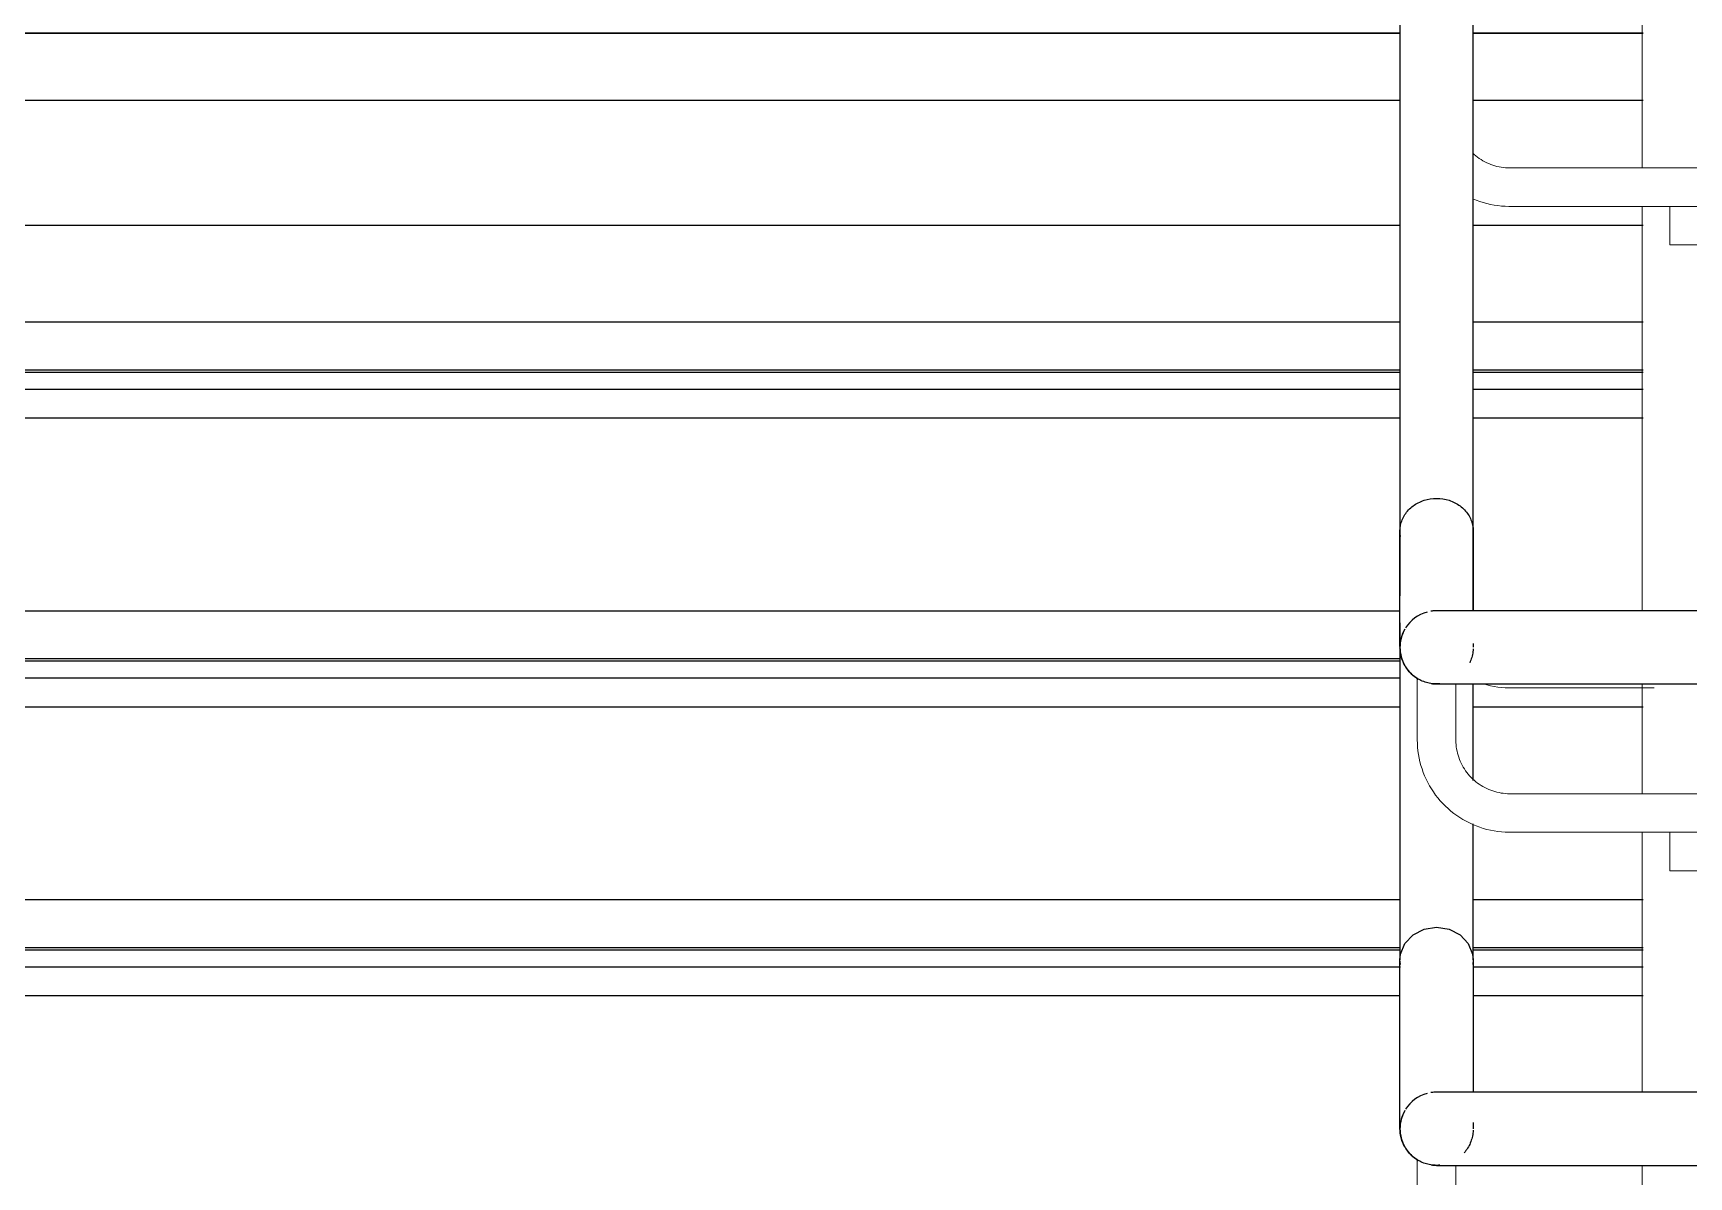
# Model space of a CAD drawing. Header units: millimetres. Extents: x -4391136 to -1798569, y -886572 to -291056.
# Drawn here: x -2405582 to -2404722, y -394134 to -393540 of the extents above; entities that cross this region are included whole.
import ezdxf

# ---------------------------------------------------------------- set-up
doc = ezdxf.new("R2010")
doc.units = ezdxf.units.MM
doc.linetypes.add('TA_GL_005.00000', pattern=[13.75, 5, -1.25, 1.25, -1.25, 5])
for name, color, linetype in [('000 - 0_SYM_DWG_GRIDLINE_MAIN_COLOR_251', 7, 'Continuous'), ('000 - CONCRETE_EX_BUILDING_MAIN_COLOR_1', 7, 'Continuous'), ('000 - CONCRETE_EX_BUILDING_SUB_COLOR_251', 7, 'Continuous')]:
    doc.layers.add(name, color=color, linetype=linetype)
doc.styles.add('TA', font='', dxfattribs={"height": 4.5})
doc.styles.get('TA').set_extended_font_data('Cordia New')

# ---------------------------------------------------------------- blocks, each defined once
blk = doc.blocks.new('*U1519')
at = {"layer": '000 - 0_SYM_DWG_GRIDLINE_MAIN_COLOR_251', "color": 7, "linetype": 'ByBlock', "ltscale": 5}
blk.add_line((20, 0), (-232, 0), dxfattribs=at)
at = {"color": 7, "style": 'TA', "flags": 1}
blk.add_attdef('LOCATION', (6, -6), '', height=4.5, rotation=270, dxfattribs=at)
blk = doc.blocks.new('W-1-PP17-ENT2_REV00_20260527-083622_ELEVATION_3_DIMS')
at = {"layer": '000 - 0_SYM_DWG_GRIDLINE_MAIN_COLOR_251', "color": 7, "linetype": 'TA_GL_005.00000', "xscale": 50, "yscale": 50, "zscale": 50, "rotation": 180}
blk.add_blockref('*U1519', (0, 102290), dxfattribs=at)
blk = doc.blocks.new('DPA_GM-Stoplogs Line Based 250_post100  - Base 250-17983704-ENTRANCE 2 - ENLARGE ELEVATION 3')
at = {"layer": '000 - CONCRETE_EX_BUILDING_SUB_COLOR_251', "color": 7}
for p, q in [((-2738702.74, 102290), (-2738062.74, 102290)), ((-2738702.74, 102290), (-2738062.74, 102290)), ((-2738062.74, 102290), (-2737642.52, 102290)), ((-2738062.74, 102290), (-2737642.52, 102290)), ((-2737516.43, 102290), (-2737604.95, 102290)), ((-2737604.95, 102290), (-2737516.43, 102290)), ((-2737604.95, 102290), (-2737516.43, 102290)), ((-2737516.43, 102290), (-2737604.95, 102290)), ((-2737604.95, 102290), (-2737516.43, 102290)), ((-2737516.43, 102290), (-2737604.95, 102290)), ((-2737604.95, 102290), (-2737516.43, 102290)), ((-2737604.95, 102290), (-2737516.43, 102290)), ((-2737601.33, 102290), (-2737578.15, 102290)), ((-2737578.15, 102290), (-2737601.33, 102290)), ((-2737601.33, 102290), (-2737578.15, 102290)), ((-2737578.15, 102290), (-2737601.33, 102290))]:
    blk.add_line(p, q, dxfattribs=at)
blk = doc.blocks.new('DPA_GM-Stoplogs Line Based 250_post100  - Base 250-17983708-ENTRANCE 2 - ENLARGE ELEVATION 3')
at = {"layer": '000 - CONCRETE_EX_BUILDING_SUB_COLOR_251', "color": 7}
for p, q in [((-2737604.95, 102290), (-2737516.43, 102290)), ((-2737516.43, 102290), (-2737604.95, 102290)), ((-2737516.43, 102290), (-2737604.95, 102290)), ((-2737604.95, 102290), (-2737516.43, 102290)), ((-2737516.43, 102290), (-2737604.95, 102290)), ((-2737604.95, 102290), (-2737516.43, 102290)), ((-2737578.15, 102290), (-2737601.33, 102290)), ((-2737601.33, 102290), (-2737578.15, 102290)), ((-2737578.15, 102290), (-2737601.33, 102290)), ((-2737601.33, 102290), (-2737578.15, 102290)), ((-2737516.43, 102290), (-2737542.74, 102290)), ((-2737516.43, 102290), (-2737542.74, 102290))]:
    blk.add_line(p, q, dxfattribs=at)
blk = doc.blocks.new('DPA-AR_RS_Roller Shutter - RS1-A_3725X3000_-28893657-ENTRANCE 2 - ENLARGE ELEVATION 3')
at = {"layer": '000 - CONCRETE_EX_BUILDING_MAIN_COLOR_1', "lineweight": 9}
h = blk.add_hatch(dxfattribs=at)
h.set_pattern_fill('FP_14', style=0, pattern_type=2)
h.set_pattern_definition([(0, (-630.73, 0), (0, 100), [])])
h.paths.add_polyline_path([(-2739367.74, 102290), (-2739236.73, 102290), (-2739236.73, 103040), (-2739221.73, 103040), (-2739221.39, 103075), (-2739130.73, 103075), (-2739130.56, 103172.28), (-2739129.25, 103177.91), (-2739128.18, 103180.5), (-2739123.5, 103185.71), (-2739121.23, 103187.45), (-2739115.4, 103189.52), (-2739110.23, 103189.8), (-2739106.81, 103189.35), (-2739100.73, 103186.3), (-2739097.66, 103183.61), (-2739094.92, 103179.64), (-2739093.37, 103175.92), (-2739092.75, 103167.58), (-2739092.73, 103062.97), (-2739092.73, 102290), (-2738827.74, 102290), (-2738827.74, 102300), (-2738577.74, 102300), (-2738577.74, 102290), (-2737642.52, 102290), (-2737642.57, 103172.28), (-2737641.27, 103177.9), (-2737639.76, 103181.06), (-2737637.17, 103184.44), (-2737632.21, 103187.88), (-2737627.65, 103189.48), (-2737621.66, 103189.73), (-2737619.84, 103189.99), (-2737572.92, 103190), (-2737366.73, 103189.48), (-2737361.74, 103190), (-2737356.82, 103189.35), (-2737352.24, 103187.45), (-2737347.04, 103182.79), (-2737345.28, 103180.5), (-2737343.26, 103174.98), (-2737342.91, 103167.91), (-2737343.02, 102290), (-2736427.74, 102290), (-2736427.74, 102300), (-2736177.74, 102300), (-2736177.74, 102290), (-2735892.6, 102290), (-2735892.08, 103175.92), (-2735890.18, 103180.5), (-2735885.5, 103185.71), (-2735882.2, 103187.88), (-2735877.4, 103189.52), (-2735873.73, 103190), (-2735868.81, 103189.35), (-2735864.23, 103187.45), (-2735859.66, 103183.61), (-2735856.92, 103179.64), (-2735855.37, 103175.92), (-2735854.75, 103167.58), (-2735854.73, 103075), (-2735763.73, 103074.66), (-2735763.73, 103040), (-2735748.73, 103040), (-2735748.73, 102290), (-2735642.74, 102290), (-2735642.74, 105290), (-2739367.74, 105290), (-2739367.74, 102313.48)])
h.paths.add_polyline_path([(-2739186.73, 102290), (-2739130.6, 102290), (-2739130.73, 102430), (-2739186.73, 102430), (-2739186.73, 102313.48)])
h.paths.add_polyline_path([(-2735854.86, 102290), (-2735798.73, 102290), (-2735798.73, 102430), (-2735854.9, 102430), (-2735854.86, 102313.48)])
h.paths.add_polyline_path([(-2737601.74, 102300), (-2737516.43, 102300), (-2737516.43, 102400), (-2737588.41, 102400.34), (-2737597.96, 102401.69), (-2737604.92, 102404.42), (-2737604.74, 102300)])
h.paths.add_polyline_path([(-2737469.05, 102300), (-2737380.45, 102300), (-2737380.45, 102404.4), (-2737384.07, 102402.93), (-2737388.85, 102401.3), (-2737403.61, 102400), (-2737469.05, 102400), (-2737469.05, 102313.48)])
h.paths.add_polyline_path([(-2737439.24, 102420), (-2737393.86, 102420.54), (-2737387.74, 102422.05), (-2737380.45, 102427.81), (-2737380.45, 102654.4), (-2737384.07, 102652.93), (-2737389.25, 102651.25), (-2737403.61, 102650), (-2737469.05, 102650), (-2737469.05, 102420)])
h.paths.add_polyline_path([(-2737585.74, 102420), (-2737516.43, 102420), (-2737516.43, 102650), (-2737588.41, 102650.34), (-2737597.96, 102651.69), (-2737604.85, 102653.77), (-2737604.74, 102426.87), (-2737597.13, 102421.59), (-2737591.61, 102420.54)])
h.paths.add_polyline_path([(-2735854.73, 102449.66), (-2735854.73, 102450), (-2735798.73, 102450), (-2735798.73, 102680), (-2735854.84, 102680), (-2735854.9, 102449.69)])
h.paths.add_polyline_path([(-2739130.73, 102449.66), (-2739130.55, 102450.25), (-2739130.73, 102680), (-2739186.73, 102680), (-2739186.73, 102450), (-2739130.73, 102450)])
h.paths.add_polyline_path([(-2737399.74, 102670), (-2737388.34, 102671.59), (-2737380.45, 102677.81), (-2737380.45, 102804.4), (-2737384.07, 102802.93), (-2737389.25, 102801.25), (-2737403.59, 102800), (-2737469.05, 102800), (-2737469.05, 102670), (-2737400.39, 102670)])
h.paths.add_polyline_path([(-2737572.92, 102670), (-2737516.43, 102670), (-2737516.43, 102800), (-2737588.41, 102800.34), (-2737597.96, 102801.69), (-2737604.81, 102803.77), (-2737604.74, 102676.87), (-2737597.13, 102671.59), (-2737585.74, 102670)])
h.paths.add_polyline_path([(-2739177.07, 102700), (-2739130.62, 102700), (-2739130.73, 102805), (-2739186.73, 102805), (-2739186.73, 102700)])
h.paths.add_polyline_path([(-2735798.73, 102700), (-2735798.73, 102805), (-2735854.8, 102805), (-2735854.73, 102700), (-2735835.1, 102700)])
h.paths.add_polyline_path([(-2737399.74, 102820), (-2737388.34, 102821.59), (-2737380.45, 102827.81), (-2737380.74, 102902.03), (-2737469.05, 102902), (-2737469.05, 102820), (-2737400.39, 102820)])
h.paths.add_polyline_path([(-2737572.92, 102820), (-2737516.43, 102820), (-2737516.43, 102902), (-2737604.79, 102902.02), (-2737604.74, 102826.87), (-2737597.13, 102821.59), (-2737585.74, 102820)])
h.paths.add_polyline_path([(-2735854.73, 102824.66), (-2735854.73, 102825), (-2735798.73, 102825), (-2735798.73, 103040), (-2735783.73, 103040), (-2735783.73, 103055), (-2735854.73, 103055), (-2735854.8, 102824.67)])
h.paths.add_polyline_path([(-2739130.73, 102824.66), (-2739130.66, 102825.25), (-2739130.73, 103055), (-2739201.73, 103055), (-2739201.73, 103040), (-2739186.73, 103040), (-2739186.73, 102825), (-2739130.73, 102825)])
h.paths.add_polyline_path([(-2737599.44, 102939.96), (-2737516.43, 102940), (-2737516.43, 103030), (-2737502.74, 103030), (-2737503.28, 103050), (-2737588.41, 103050.34), (-2737597.96, 103051.69), (-2737604.75, 103053.77), (-2737604.74, 102939.99), (-2737601.34, 102939.97)])
h.paths.add_polyline_path([(-2737386.03, 102939.96), (-2737380.45, 102940), (-2737380.45, 103054.4), (-2737384.07, 103052.93), (-2737388.85, 103051.3), (-2737403.61, 103050), (-2737482.74, 103050), (-2737482.19, 103030), (-2737469.05, 103030), (-2737469.05, 102940), (-2737392.7, 102940)])
h.paths.add_polyline_path([(-2737399.74, 103070), (-2737388.34, 103071.59), (-2737380.45, 103077.81), (-2737380.73, 103152.03), (-2737604.84, 103152), (-2737604.88, 103125.38), (-2737604.74, 103076.87), (-2737597.13, 103071.59), (-2737585.74, 103070), (-2737400.39, 103070)])
at = {"layer": '000 - CONCRETE_EX_BUILDING_MAIN_COLOR_1', "color": 7}
for p, q in [((-2737642.52, 102290), (-2739092.86, 102290)), ((-2739092.86, 102290), (-2737642.52, 102290)), ((-2737516.43, 102290), (-2737604.95, 102290)), ((-2737604.95, 102290), (-2737516.43, 102290))]:
    blk.add_line(p, q, dxfattribs=at)
blk = doc.blocks.new('PPLS_Escalator Straight - PPLS_Escalator Single_1000 mm Step Width-32424651-ENTRANCE 2 - ENLARGE ELEVATION 3')
at = {"layer": '000 - CONCRETE_EX_BUILDING_MAIN_COLOR_1', "color": 7}
for p, q in [((-2739092.86, 102290), (-2737667.74, 102290)), ((-2738992.74, 102290), (-2737992.74, 102290)), ((-2737992.74, 102290), (-2738992.74, 102290)), ((-2738992.74, 102290), (-2737992.74, 102290)), ((-2737992.74, 102290), (-2738992.74, 102290)), ((-2738992.74, 102290), (-2737992.74, 102290)), ((-2737992.74, 102290), (-2738992.74, 102290)), ((-2738992.74, 102290), (-2737992.74, 102290)), ((-2737992.74, 102290), (-2738992.74, 102290)), ((-2737992.74, 102290), (-2738992.74, 102290)), ((-2737992.74, 102290), (-2737667.74, 102290)), ((-2737667.74, 102290), (-2737992.74, 102290)), ((-2737992.74, 102290), (-2737667.74, 102290))]:
    blk.add_line(p, q, dxfattribs=at)
blk = doc.blocks.new('DPA_TYP_RL10_Handrail - RL10_300Tx150R-30563565-ENTRANCE 2 - ENLARGE ELEVATION 3')
at = {"layer": '000 - CONCRETE_EX_BUILDING_MAIN_COLOR_1', "color": 7}
for p, q in [((-2737642.74, 103088.55), (-2737642.74, 102031.49)), ((-2737604.74, 102031.49), (-2737604.74, 103088.55)), ((-2737642.74, 102868.67), (-2737642.74, 101997.77)), ((-2737604.74, 102226.87), (-2737604.74, 102654.34)), ((-2737604.74, 101989.97), (-2737604.74, 102204.34)), ((-2737392.74, 101990), (-2737592.74, 101990)), ((-2737642.74, 101983.72), (-2737642.74, 101808.81)), ((-2737604.74, 101901.87), (-2737604.74, 101952.01)), ((-2737592.74, 101952), (-2737392.74, 101952)), ((-2737604.74, 101808.81), (-2737604.74, 101879.34)), ((-2737642.45, 101811.75), (-2737640.19, 101817.28)), ((-2737640.19, 101817.28), (-2737635.94, 101821.78)), ((-2737611.52, 101821.77), (-2737607.28, 101817.28)), ((-2737607.28, 101817.28), (-2737605.02, 101811.75)), ((-2737642.74, 101808.81), (-2737642.45, 101811.75)), ((-2737642.52, 101806.26), (-2737642.74, 101808.81)), ((-2737605.02, 101811.75), (-2737604.74, 101808.81)), ((-2737604.74, 101808.81), (-2737604.95, 101806.27)), ((-2737392.74, 101740), (-2737592.74, 101740)), ((-2737592.74, 101702), (-2737392.74, 101702))]:
    blk.add_line(p, q, dxfattribs=at)
at = {"layer": '000 - CONCRETE_EX_BUILDING_MAIN_COLOR_1', "color": 7, "flags": 128}
for points in [[(-2737642.74, 101971.42), (-2737642.74, 101972.66), (-2737642.74, 101974.73), (-2737642.74, 101977.63), (-2737642.74, 101981.35), (-2737642.74, 101985.88), (-2737642.74, 101991.21), (-2737642.74, 101997.35), (-2737642.74, 102004.27), (-2737642.74, 102011.97), (-2737642.74, 102020.43), (-2737642.74, 102029.65), (-2737642.74, 102031.49)], [(-2737604.74, 102031.49), (-2737604.74, 102022.13), (-2737604.74, 102013.52), (-2737604.74, 102005.68), (-2737604.74, 101998.61), (-2737604.74, 101992.32), (-2737604.74, 101989.97)], [(-2737623.05, 101990), (-2737623.28, 101990), (-2737623.47, 101990), (-2737623.61, 101990), (-2737623.7, 101990), (-2737623.73, 101990)], [(-2737592.74, 101990), (-2737593.98, 101990), (-2737595.21, 101990), (-2737596.45, 101990), (-2737597.67, 101990), (-2737598.89, 101990), (-2737600.1, 101990), (-2737601.3, 101990), (-2737602.49, 101990), (-2737603.66, 101990), (-2737604.81, 101990), (-2737605.94, 101990), (-2737607.05, 101990), (-2737608.14, 101990), (-2737609.2, 101990), (-2737610.24, 101990), (-2737611.25, 101990), (-2737612.23, 101990), (-2737613.18, 101990), (-2737614.09, 101990), (-2737614.97, 101990), (-2737615.82, 101990), (-2737616.63, 101990), (-2737617.4, 101990), (-2737618.13, 101990), (-2737618.82, 101990), (-2737619.47, 101990), (-2737620.08, 101990), (-2737620.64, 101990), (-2737621.16, 101990), (-2737621.63, 101990), (-2737622.06, 101990), (-2737622.43, 101990), (-2737622.77, 101990), (-2737623.05, 101990)], [(-2737623.74, 101952), (-2737624.5, 101952.02), (-2737625.25, 101952.06), (-2737626.01, 101952.14), (-2737626.76, 101952.24), (-2737627.51, 101952.38), (-2737628.25, 101952.54), (-2737628.99, 101952.74), (-2737629.71, 101952.96), (-2737630.43, 101953.22), (-2737631.13, 101953.5), (-2737631.83, 101953.81), (-2737632.51, 101954.15), (-2737633.18, 101954.51), (-2737633.83, 101954.9), (-2737634.46, 101955.32), (-2737635.08, 101955.76), (-2737635.68, 101956.23), (-2737636.26, 101956.72), (-2737636.83, 101957.23), (-2737637.37, 101957.76), (-2737637.88, 101958.32), (-2737638.38, 101958.89), (-2737638.85, 101959.49), (-2737639.3, 101960.1), (-2737639.72, 101960.73), (-2737640.12, 101961.38), (-2737640.49, 101962.04), (-2737640.84, 101962.72), (-2737641.16, 101963.41), (-2737641.44, 101964.12), (-2737641.71, 101964.83), (-2737641.94, 101965.55), (-2737642.14, 101966.28), (-2737642.32, 101967.02), (-2737642.46, 101967.77), (-2737642.57, 101968.52), (-2737642.66, 101969.28), (-2737642.71, 101970.04), (-2737642.73, 101970.79)], [(-2737604.75, 101970.24), (-2737604.8, 101969.48), (-2737604.87, 101968.73), (-2737604.98, 101967.97), (-2737605.11, 101967.23), (-2737605.28, 101966.48), (-2737605.48, 101965.75), (-2737605.7, 101965.02), (-2737605.95, 101964.31), (-2737606.24, 101963.6), (-2737606.55, 101962.91)], [(-2737604.74, 101972.99), (-2737604.74, 101971.59), (-2737604.74, 101971.02)], [(-2737622.01, 101952.08), (-2737622.77, 101952.02), (-2737623.53, 101952), (-2737623.74, 101952)], [(-2737623.74, 101952), (-2737623.71, 101952), (-2737623.64, 101952), (-2737623.51, 101952), (-2737623.34, 101952), (-2737623.12, 101952), (-2737622.85, 101952), (-2737622.53, 101952), (-2737622.16, 101952), (-2737621.75, 101952), (-2737621.29, 101952), (-2737620.78, 101952), (-2737620.23, 101952), (-2737619.64, 101952), (-2737619, 101952), (-2737618.32, 101952), (-2737617.6, 101952), (-2737616.84, 101952), (-2737616.04, 101952), (-2737615.21, 101952), (-2737614.33, 101952), (-2737613.43, 101952), (-2737612.49, 101952), (-2737611.52, 101952), (-2737610.52, 101952), (-2737609.49, 101952), (-2737608.43, 101952), (-2737607.35, 101952), (-2737606.24, 101952), (-2737605.12, 101952), (-2737603.97, 101952), (-2737602.8, 101952), (-2737601.62, 101952), (-2737600.43, 101952), (-2737599.22, 101952), (-2737598, 101952), (-2737596.78, 101952), (-2737595.55, 101952), (-2737594.31, 101952), (-2737593.07, 101952), (-2737592.74, 101952)], [(-2737635.94, 101821.78), (-2737630.23, 101824.72), (-2737623.74, 101825.74)], [(-2737623.74, 101825.74), (-2737617.24, 101824.71), (-2737611.52, 101821.77)], [(-2737642.74, 101721), (-2737642.74, 101721.62), (-2737642.74, 101723.47), (-2737642.74, 101726.56), (-2737642.74, 101730.88), (-2737642.74, 101736.42), (-2737642.74, 101743.17), (-2737642.74, 101751.13), (-2737642.74, 101760.27), (-2737642.74, 101770.59), (-2737642.74, 101782.06), (-2737642.74, 101794.68), (-2737642.74, 101808.42), (-2737642.74, 101808.81)], [(-2737604.74, 101808.81), (-2737604.74, 101795.05), (-2737604.74, 101782.4), (-2737604.74, 101770.89), (-2737604.74, 101760.54), (-2737604.74, 101751.36), (-2737604.74, 101743.38), (-2737604.74, 101739.97)], [(-2737592.74, 101740), (-2737593.98, 101740), (-2737595.21, 101740), (-2737596.45, 101740), (-2737597.67, 101740), (-2737598.89, 101740), (-2737600.1, 101740), (-2737601.3, 101740), (-2737602.49, 101740), (-2737603.66, 101740), (-2737604.81, 101740), (-2737605.94, 101740), (-2737607.05, 101740), (-2737608.14, 101740), (-2737609.2, 101740), (-2737610.24, 101740), (-2737611.25, 101740), (-2737612.23, 101740), (-2737613.18, 101740), (-2737614.09, 101740), (-2737614.97, 101740), (-2737615.82, 101740), (-2737616.63, 101740), (-2737617.4, 101740), (-2737618.13, 101740), (-2737618.82, 101740), (-2737619.47, 101740), (-2737620.08, 101740), (-2737620.64, 101740), (-2737621.16, 101740), (-2737621.63, 101740), (-2737622.06, 101740), (-2737622.43, 101740), (-2737622.77, 101740), (-2737623.05, 101740), (-2737623.28, 101740), (-2737623.47, 101740), (-2737623.61, 101740), (-2737623.7, 101740), (-2737623.73, 101740)], [(-2737623.74, 101702), (-2737624.5, 101702.02), (-2737625.25, 101702.06), (-2737626.01, 101702.14), (-2737626.76, 101702.24), (-2737627.51, 101702.38), (-2737628.25, 101702.54), (-2737628.99, 101702.74), (-2737629.71, 101702.96), (-2737630.43, 101703.22), (-2737631.13, 101703.5), (-2737631.83, 101703.81), (-2737632.51, 101704.15), (-2737633.18, 101704.51), (-2737633.83, 101704.9), (-2737634.46, 101705.32), (-2737635.08, 101705.76), (-2737635.68, 101706.23), (-2737636.26, 101706.72), (-2737636.83, 101707.23), (-2737637.37, 101707.76), (-2737637.88, 101708.32), (-2737638.38, 101708.89), (-2737638.85, 101709.49), (-2737639.3, 101710.1), (-2737639.72, 101710.73), (-2737640.12, 101711.38), (-2737640.49, 101712.04), (-2737640.84, 101712.72), (-2737641.16, 101713.41), (-2737641.44, 101714.12), (-2737641.71, 101714.83), (-2737641.94, 101715.55), (-2737642.14, 101716.28), (-2737642.32, 101717.02), (-2737642.46, 101717.77), (-2737642.57, 101718.52), (-2737642.66, 101719.28), (-2737642.71, 101720.04), (-2737642.73, 101720.79), (-2737642.74, 101721)], [(-2737604.75, 101720.24), (-2737604.8, 101719.48), (-2737604.87, 101718.73), (-2737604.98, 101717.97), (-2737605.11, 101717.23), (-2737605.28, 101716.48), (-2737605.48, 101715.75), (-2737605.7, 101715.02), (-2737605.95, 101714.31), (-2737606.24, 101713.6), (-2737606.55, 101712.91), (-2737606.88, 101712.23), (-2737607.25, 101711.56), (-2737607.64, 101710.91), (-2737608.05, 101710.27), (-2737608.5, 101709.65), (-2737608.96, 101709.05), (-2737609.45, 101708.47)], [(-2737604.74, 101724.29), (-2737604.74, 101723.54), (-2737604.74, 101721.65), (-2737604.74, 101721)], [(-2737622.01, 101702.08), (-2737622.77, 101702.02), (-2737623.53, 101702), (-2737623.74, 101702)], [(-2737623.74, 101702), (-2737623.71, 101702), (-2737623.64, 101702), (-2737623.51, 101702), (-2737623.34, 101702), (-2737623.12, 101702), (-2737622.85, 101702), (-2737622.53, 101702), (-2737622.16, 101702), (-2737621.75, 101702), (-2737621.29, 101702), (-2737620.78, 101702), (-2737620.23, 101702), (-2737619.64, 101702), (-2737619, 101702), (-2737618.32, 101702), (-2737617.6, 101702), (-2737616.84, 101702), (-2737616.04, 101702), (-2737615.21, 101702), (-2737614.33, 101702), (-2737613.43, 101702), (-2737612.49, 101702), (-2737611.52, 101702), (-2737610.52, 101702), (-2737609.49, 101702), (-2737608.43, 101702), (-2737607.35, 101702), (-2737606.24, 101702), (-2737605.12, 101702), (-2737603.97, 101702), (-2737602.8, 101702), (-2737601.62, 101702), (-2737600.43, 101702), (-2737599.22, 101702), (-2737598, 101702), (-2737596.78, 101702), (-2737595.55, 101702), (-2737594.31, 101702), (-2737593.07, 101702), (-2737592.74, 101702)]]:
    blk.add_lwpolyline(points, dxfattribs=at)
at = {"layer": '000 - CONCRETE_EX_BUILDING_MAIN_COLOR_1', "color": 7}
for centre, start, end in [((-2737623.74, 101971), 105, 147.86458), ((-2737623.74, 101971), 105, 147.86458), ((-2737623.74, 101971), 87.90993, 98.8303), ((-2737623.74, 101971), 90, 98.8303), ((-2737623.74, 101971), 87.90993, 90), ((-2737623.74, 101971), 150.41144, 180), ((-2737623.74, 101971), 150.41144, 210), ((-2737623.74, 101971), 180, 210), ((-2737623.74, 101971), 212.13542, 240), ((-2737623.74, 101971), 212.13542, 240), ((-2737623.74, 101971), 261.38419, 273.45028), ((-2737623.74, 101971), 261.38419, 270), ((-2737623.74, 101971), 270, 273.45028), ((-2737623.74, 101721), 105, 147.86458), ((-2737623.74, 101721), 105, 147.86458), ((-2737623.74, 101721), 87.32178, 98.8303), ((-2737623.74, 101721), 90, 98.8303), ((-2737623.74, 101721), 87.32178, 90), ((-2737623.74, 101721), 150, 180), ((-2737623.74, 101721), 150, 210), ((-2737623.74, 101721), 180, 210), ((-2737623.74, 101721), 212.13542, 240), ((-2737623.74, 101721), 212.13542, 240), ((-2737623.74, 101721), 261.38419, 273.45028), ((-2737623.74, 101721), 261.38419, 270), ((-2737623.74, 101721), 270, 273.45028)]:
    blk.add_arc(centre, 19, start, end, dxfattribs=at)
blk.add_open_spline([(-2737642.45, 102028.56), (-2737642.83, 102030.5), (-2737642.83, 102034.48), (-2737640.53, 102040.11), (-2737636.19, 102044.7), (-2737630.37, 102047.69), (-2737625.95, 102048.38), (-2737623.74, 102048.38)], degree=3, dxfattribs=at)
blk.add_open_spline([(-2737623.74, 102048.38), (-2737621.53, 102048.38), (-2737617.11, 102047.69), (-2737611.27, 102044.69), (-2737606.95, 102040.11), (-2737604.68, 102034.58), (-2737604.64, 102030.71), (-2737604.97, 102028.87)], degree=3, knots=[0, 0, 0, 0, 0.1111111, 0.2222222, 0.3333333, 0.4444444, 0.5494779, 0.5494779, 0.5494779, 0.5494779], dxfattribs=at)
blk = doc.blocks.new('Railing - RL10_Post _Mid_-30560393-ENTRANCE 2 - ENLARGE ELEVATION 3')
at = {"layer": '000 - CONCRETE_EX_BUILDING_MAIN_COLOR_1', "color": 7, "lineweight": 9}
for p, q in [((-2737517.04, 102630), (-2737517.04, 102220)), ((-2737517.04, 102200), (-2737517.04, 101990)), ((-2737517.04, 101950), (-2737517.04, 101895)), ((-2737517.04, 101875), (-2737517.04, 101840))]:
    blk.add_line(p, q, dxfattribs=at)
blk = doc.blocks.new('Railing - RL10_Post _Mid_-V125-ENTRANCE 2 - ENLARGE ELEVATION 3')
at = {"layer": '000 - CONCRETE_EX_BUILDING_MAIN_COLOR_1', "color": 7, "lineweight": 9}
for p, q in [((-2737399.74, 102220), (-2737585.74, 102220)), ((-2737585.74, 102200), (-2737399.74, 102200)), ((-2737502.74, 102200), (-2737502.74, 102180)), ((-2737502.74, 102200), (-2737482.74, 102200)), ((-2737517.04, 102180), (-2737517.04, 101990)), ((-2737502.74, 102180), (-2737482.74, 102180)), ((-2737482.74, 102180), (-2737502.74, 102180)), ((-2737517.04, 101952), (-2737517.04, 101895)), ((-2737585.74, 101950), (-2737510.75, 101950)), ((-2737517.04, 101875), (-2737517.04, 101740)), ((-2737517.04, 101702), (-2737517.04, 101645))]:
    blk.add_line(p, q, dxfattribs=at)
at = {"layer": '000 - CONCRETE_EX_BUILDING_MAIN_COLOR_1', "color": 7, "lineweight": 9, "flags": 128}
for points in [[(-2737585.74, 102220), (-2737586.86, 102220.02), (-2737587.97, 102220.09), (-2737589.09, 102220.2), (-2737590.2, 102220.36), (-2737591.3, 102220.56), (-2737592.39, 102220.8), (-2737593.47, 102221.09), (-2737594.54, 102221.42), (-2737595.6, 102221.79), (-2737596.64, 102222.21), (-2737597.66, 102222.67), (-2737598.67, 102223.16), (-2737599.65, 102223.7), (-2737600.61, 102224.28), (-2737601.55, 102224.89), (-2737602.46, 102225.54), (-2737603.34, 102226.23), (-2737604.2, 102226.95), (-2737604.97, 102227.65)], [(-2737604.9, 102203.99), (-2737603.13, 102203.26), (-2737601.33, 102202.6), (-2737599.5, 102202.02), (-2737597.65, 102201.5), (-2737595.78, 102201.06), (-2737593.89, 102200.7), (-2737592, 102200.41), (-2737590.09, 102200.2), (-2737588.17, 102200.06), (-2737586.25, 102200), (-2737585.74, 102200)], [(-2737599.44, 101952), (-2737597.65, 101951.5), (-2737595.78, 101951.06), (-2737593.89, 101950.7), (-2737592, 101950.41), (-2737590.09, 101950.2), (-2737588.17, 101950.06), (-2737586.25, 101950), (-2737585.74, 101950)]]:
    blk.add_lwpolyline(points, dxfattribs=at)
blk = doc.blocks.new('Railing - RL10_Post_Start-End_-30560395-ENTRANCE 2 - ENLARGE ELEVATION 3')
at = {"layer": '000 - CONCRETE_EX_BUILDING_MAIN_COLOR_1', "color": 7, "lineweight": 9}
blk.add_line((-2737517.04, 102400), (-2737517.04, 102290), dxfattribs=at)
blk = doc.blocks.new('Railing - RL10_Post_Start-End_-V126-ENTRANCE 2 - ENLARGE ELEVATION 3')
at = {"layer": '000 - CONCRETE_EX_BUILDING_MAIN_COLOR_1', "color": 7, "lineweight": 9}
for p, q in [((-2737633.74, 101954.93), (-2737633.74, 101923)), ((-2737613.74, 101923), (-2737613.74, 101952.04)), ((-2737399.74, 101895), (-2737585.74, 101895)), ((-2737585.74, 101875), (-2737399.74, 101875)), ((-2737502.74, 101875), (-2737502.74, 101855)), ((-2737502.74, 101875), (-2737482.74, 101875)), ((-2737517.04, 101855), (-2737517.04, 101740)), ((-2737502.74, 101855), (-2737482.74, 101855)), ((-2737482.74, 101855), (-2737502.74, 101855)), ((-2737633.74, 101704.93), (-2737633.74, 101673)), ((-2737613.74, 101673), (-2737613.74, 101702.04)), ((-2737517.04, 101702), (-2737517.04, 101090))]:
    blk.add_line(p, q, dxfattribs=at)
at = {"layer": '000 - CONCRETE_EX_BUILDING_MAIN_COLOR_1', "color": 7, "lineweight": 9, "flags": 128}
for points in [[(-2737633.74, 101923), (-2737633.7, 101921.08), (-2737633.58, 101919.16), (-2737633.39, 101917.25), (-2737633.12, 101915.35), (-2737632.78, 101913.46), (-2737632.36, 101911.59), (-2737631.87, 101909.73), (-2737631.3, 101907.9), (-2737630.66, 101906.09), (-2737629.95, 101904.31), (-2737629.16, 101902.55), (-2737628.31, 101900.83), (-2737627.39, 101899.15), (-2737626.4, 101897.5), (-2737625.35, 101895.9), (-2737624.24, 101894.33), (-2737623.06, 101892.82), (-2737621.82, 101891.35), (-2737620.53, 101889.93), (-2737619.18, 101888.57), (-2737617.77, 101887.26), (-2737616.32, 101886), (-2737614.82, 101884.81), (-2737613.26, 101883.68), (-2737611.67, 101882.61), (-2737610.03, 101881.6), (-2737608.36, 101880.67), (-2737606.65, 101879.8), (-2737604.9, 101878.99), (-2737603.13, 101878.26), (-2737601.33, 101877.6), (-2737599.5, 101877.02), (-2737597.65, 101876.5), (-2737595.78, 101876.06), (-2737593.89, 101875.7), (-2737592, 101875.41), (-2737590.09, 101875.2), (-2737588.17, 101875.06), (-2737586.25, 101875), (-2737585.74, 101875)], [(-2737585.74, 101895), (-2737586.86, 101895.02), (-2737587.97, 101895.09), (-2737589.09, 101895.2), (-2737590.2, 101895.36), (-2737591.3, 101895.56), (-2737592.39, 101895.8), (-2737593.47, 101896.09), (-2737594.54, 101896.42), (-2737595.6, 101896.79), (-2737596.64, 101897.21), (-2737597.66, 101897.67), (-2737598.67, 101898.16), (-2737599.65, 101898.7), (-2737600.61, 101899.28), (-2737601.55, 101899.89), (-2737602.46, 101900.54), (-2737603.34, 101901.23), (-2737604.2, 101901.95), (-2737605.03, 101902.7), (-2737605.82, 101903.49), (-2737606.59, 101904.31), (-2737607.32, 101905.16), (-2737608.01, 101906.04), (-2737608.67, 101906.94), (-2737609.3, 101907.87), (-2737609.88, 101908.83), (-2737610.43, 101909.8), (-2737610.94, 101910.8), (-2737611.41, 101911.82), (-2737611.83, 101912.85), (-2737612.22, 101913.91), (-2737612.56, 101914.97), (-2737612.86, 101916.05), (-2737613.12, 101917.14), (-2737613.33, 101918.24), (-2737613.5, 101919.35), (-2737613.62, 101920.46), (-2737613.7, 101921.58), (-2737613.73, 101922.7), (-2737613.74, 101923)]]:
    blk.add_lwpolyline(points, dxfattribs=at)
blk = doc.blocks.new('Railing - Railing-30563606-ENTRANCE 2 - ENLARGE ELEVATION 3')
at = {"color": 7}
for name in ['Railing - RL10_Post_Start-End_-30560395-ENTRANCE 2 - ENLARGE ELEVATION 3', 'Railing - RL10_Post _Mid_-30560393-ENTRANCE 2 - ENLARGE ELEVATION 3', 'Railing - RL10_Post _Mid_-V125-ENTRANCE 2 - ENLARGE ELEVATION 3', 'Railing - RL10_Post_Start-End_-V126-ENTRANCE 2 - ENLARGE ELEVATION 3']:
    blk.add_blockref(name, (0, 0), dxfattribs=at)
blk = doc.blocks.new('W-1-PP17-ENT2_REV00_20260527-083622_ELEVATION_3_EX')
at = {"layer": '000 - CONCRETE_EX_BUILDING_SUB_COLOR_251', "color": 7}
for p, q in [((1049.89, 102290), (2500.23, 102290)), ((2537.79, 102290), (2626.32, 102290)), ((2500.24, 102255), (1049.9, 102255)), ((2626.32, 102255), (2537.78, 102255)), ((2500.3, 102190), (1049.92, 102190)), ((2626.32, 102190), (2537.72, 102190)), ((1049.93, 102140), (2500.3, 102140)), ((1049.93, 102140), (2500.3, 102140)), ((1049.93, 102140), (2500.3, 102140)), ((1049.93, 102140), (2500.3, 102140)), ((1049.93, 102140), (2500.3, 102140)), ((1049.93, 102140), (2500.3, 102140)), ((1049.93, 102140), (2500.3, 102140)), ((2537.72, 102140), (2626.32, 102140)), ((2537.72, 102140), (2626.32, 102140)), ((2537.72, 102140), (2626.32, 102140)), ((2537.72, 102140), (2626.32, 102140)), ((2537.72, 102140), (2626.32, 102140)), ((2537.72, 102140), (2626.32, 102140)), ((2537.72, 102140), (2626.32, 102140)), ((2500.3, 102115), (1049.94, 102115)), ((2626.32, 102115), (2537.72, 102115)), ((1049.94, 102114), (2500.3, 102114)), ((1049.94, 102114), (2500.3, 102114)), ((2537.72, 102114), (2626.32, 102114)), ((2537.72, 102114), (2626.32, 102114)), ((2500.3, 102105), (1049.94, 102105)), ((2626.32, 102105), (2537.72, 102105)), ((2500.3, 102090), (1049.94, 102090)), ((2626.32, 102090), (2537.72, 102090)), ((1049.97, 101990), (2500.02, 101990)), ((1049.97, 101990), (2500.02, 101990)), ((1049.97, 101990), (2500.02, 101990)), ((1049.97, 101990), (2500.02, 101990)), ((1049.97, 101990), (2500.02, 101990)), ((1049.97, 101990), (2500.02, 101990)), ((1049.97, 101990), (2500.02, 101990)), ((2500.3, 101965), (1049.98, 101965)), ((1049.98, 101964), (2500.3, 101964)), ((1049.98, 101964), (2500.3, 101964)), ((2500.3, 101955), (1050, 101955)), ((2500.3, 101940), (1049.98, 101940)), ((2626.32, 101940), (2537.72, 101940)), ((1050.02, 101840), (2500.3, 101840)), ((1050.02, 101840), (2500.3, 101840)), ((1050.02, 101840), (2500.3, 101840)), ((1050.02, 101840), (2500.3, 101840)), ((1050.02, 101840), (2500.3, 101840)), ((1050.02, 101840), (2500.3, 101840)), ((1050.02, 101840), (2500.3, 101840)), ((2537.69, 101840), (2626.32, 101840)), ((2537.69, 101840), (2626.32, 101840)), ((2537.69, 101840), (2626.32, 101840)), ((2537.69, 101840), (2626.32, 101840)), ((2537.69, 101840), (2626.32, 101840)), ((2537.69, 101840), (2626.32, 101840)), ((2537.69, 101840), (2626.32, 101840)), ((2500.3, 101815), (1050.02, 101815)), ((1050.02, 101814), (2500.3, 101814)), ((1050.02, 101814), (2500.3, 101814)), ((2626.32, 101815), (2537.72, 101815)), ((2537.72, 101814), (2626.32, 101814)), ((2537.72, 101814), (2626.32, 101814)), ((2500.25, 101805), (1050.02, 101805)), ((2626.32, 101805), (2537.77, 101805)), ((2500.14, 101790), (1050.02, 101790)), ((2626.32, 101790), (2537.87, 101790))]:
    blk.add_line(p, q, dxfattribs=at)
at = {"layer": '000 - CONCRETE_EX_BUILDING_MAIN_COLOR_1', "color": 7}
for name in ['DPA-AR_RS_Roller Shutter - RS1-A_3725X3000_-28893657-ENTRANCE 2 - ENLARGE ELEVATION 3', 'DPA_TYP_RL10_Handrail - RL10_300Tx150R-30563565-ENTRANCE 2 - ENLARGE ELEVATION 3', 'Railing - Railing-30563606-ENTRANCE 2 - ENLARGE ELEVATION 3', 'PPLS_Escalator Straight - PPLS_Escalator Single_1000 mm Step Width-32424651-ENTRANCE 2 - ENLARGE ELEVATION 3']:
    blk.add_blockref(name, (2740142.74, 0), dxfattribs=at)
at = {"layer": '000 - CONCRETE_EX_BUILDING_SUB_COLOR_251', "color": 7}
for name in ['DPA_GM-Stoplogs Line Based 250_post100  - Base 250-17983704-ENTRANCE 2 - ENLARGE ELEVATION 3', 'DPA_GM-Stoplogs Line Based 250_post100  - Base 250-17983708-ENTRANCE 2 - ENLARGE ELEVATION 3']:
    blk.add_blockref(name, (2740142.74, 0), dxfattribs=at)

msp = doc.modelspace()

# ---------------------------------------------------------------- block references
at = {"color": 7}
msp.add_blockref('W-1-PP17-ENT2_REV00_20260527-083622_ELEVATION_3_EX', (-2407372.34, -495830.45), dxfattribs=at)

# ---------------------------------------------------------------- next in the draw order: block references
msp.add_blockref('W-1-PP17-ENT2_REV00_20260527-083622_ELEVATION_3_DIMS', (-2407372.34, -495830.45), dxfattribs=at)

doc.saveas('drawing.dxf')
